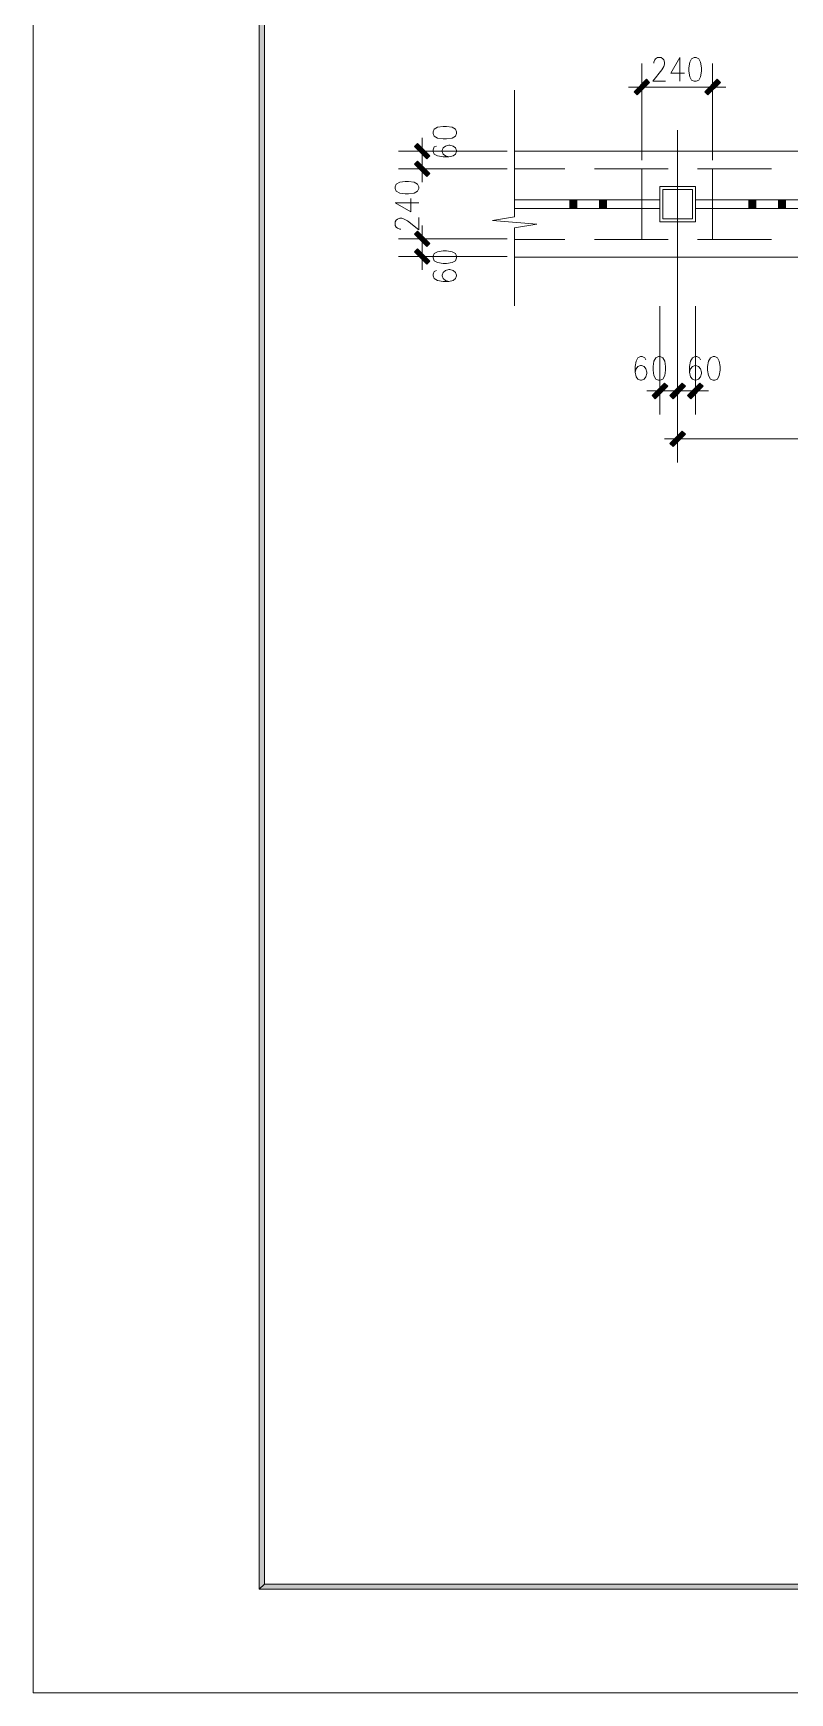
# Model space of a CAD drawing. Header units: millimetres. Extents: x 0 to 414, y 0 to 292.
# Drawn here: x 0 to 70.2, y 0 to 154.1 of the extents above; entities that cross this region are included whole.
import ezdxf

# ---------------------------------------------------------------- set-up
doc = ezdxf.new("R2010")
doc.units = ezdxf.units.MM

msp = doc.modelspace()

# ---------------------------------------------------------------- hatches: boundary and pattern name
h = msp.add_hatch(color=0)
h.dxf.hatch_style = 2
h.paths.add_polyline_path([(20.976167, 282.857222), (21.448889, 282.380972), (21.448889, 10.085917), (20.976167, 9.609667)])
h = msp.add_hatch(color=0)
h.dxf.hatch_style = 2
h.paths.add_polyline_path([(56.888944, 149.792972), (57.18175, 149.503694), (56.031694, 148.353639), (55.742417, 148.642917)])
h = msp.add_hatch(color=0)
h.dxf.hatch_style = 2
h.paths.add_polyline_path([(62.596889, 148.353639), (62.307611, 148.642917), (63.454139, 149.792972), (63.746944, 149.503694)])
h = msp.add_hatch(color=0)
h.dxf.hatch_style = 2
h.paths.add_polyline_path([(36.808833, 142.691556), (36.519556, 142.39875), (35.3695, 143.548806), (35.658778, 143.838083)])
h = msp.add_hatch(color=0)
h.dxf.hatch_style = 2
h.paths.add_polyline_path([(35.3695, 141.908389), (35.658778, 142.197667), (36.808833, 141.047611), (36.519556, 140.758333)])
h = msp.add_hatch(color=0)
h.dxf.hatch_style = 2
h.paths.add_polyline_path([(36.808833, 141.047611), (36.519556, 140.758333), (35.3695, 141.908389), (35.658778, 142.197667)])
h = msp.add_hatch(color=0)
h.dxf.hatch_style = 2
h.paths.add_polyline_path([(50.440167, 138.606389), (50.440167, 137.784417), (49.784, 137.784417), (49.784, 138.606389)])
h = msp.add_hatch(color=0)
h.dxf.hatch_style = 2
h.paths.add_polyline_path([(53.177722, 138.606389), (53.177722, 137.784417), (52.521556, 137.784417), (52.521556, 138.606389)])
h = msp.add_hatch(color=0)
h.dxf.hatch_style = 2
h.paths.add_polyline_path([(66.396306, 138.606389), (66.396306, 137.784417), (67.052472, 137.784417), (67.052472, 138.606389)])
h = msp.add_hatch(color=0)
h.dxf.hatch_style = 2
h.paths.add_polyline_path([(69.130333, 138.606389), (69.130333, 137.784417), (69.7865, 137.784417), (69.7865, 138.606389)])
h = msp.add_hatch(color=0)
h.dxf.hatch_style = 2
h.paths.add_polyline_path([(35.3695, 135.41375), (35.658778, 135.706556), (36.808833, 134.5565), (36.519556, 134.267222)])
h = msp.add_hatch(color=0)
h.dxf.hatch_style = 2
h.paths.add_polyline_path([(36.808833, 134.5565), (36.519556, 134.267222), (35.3695, 135.41375), (35.658778, 135.706556)])
h = msp.add_hatch(color=0)
h.dxf.hatch_style = 2
h.paths.add_polyline_path([(35.3695, 133.773333), (35.658778, 134.062611), (36.808833, 132.916083), (36.519556, 132.626806)])
h = msp.add_hatch(color=0)
h.dxf.hatch_style = 2
h.paths.add_polyline_path([(58.575222, 121.581333), (58.8645, 121.292056), (57.714444, 120.142), (57.425167, 120.431278)])
h = msp.add_hatch(color=0)
h.dxf.hatch_style = 2
h.paths.add_polyline_path([(59.358389, 120.142), (59.065583, 120.431278), (60.215639, 121.581333), (60.504917, 121.292056)])
h = msp.add_hatch(color=0)
h.dxf.hatch_style = 2
h.paths.add_polyline_path([(60.215639, 121.581333), (60.504917, 121.292056), (59.358389, 120.142), (59.065583, 120.431278)])
h = msp.add_hatch(color=0)
h.dxf.hatch_style = 2
h.paths.add_polyline_path([(60.998806, 120.142), (60.709528, 120.431278), (61.856056, 121.581333), (62.145333, 121.292056)])
h = msp.add_hatch(color=0)
h.dxf.hatch_style = 2
h.paths.add_polyline_path([(60.215639, 117.132806), (60.504917, 116.843528), (59.358389, 115.693472), (59.065583, 115.986278)])
h = msp.add_hatch(color=0)
h.dxf.hatch_style = 2
h.paths.add_polyline_path([(20.976167, 9.609667), (21.448889, 10.085917), (403.997583, 10.085917), (404.473833, 9.609667)])

# ---------------------------------------------------------------- linework, layer by layer
at = {"color": 0, "lineweight": 0}
for points in [[(0, 0), (0, 292.466889), (414.0835, 292.466889), (414.0835, 0)], [(20.976167, 282.857222), (21.448889, 282.380972), (21.448889, 10.085917), (20.976167, 9.609667)], [(61.326889, 151.807333), (61.076417, 151.705028), (60.910611, 151.391056), (60.825944, 150.868944), (60.825944, 150.5585), (60.910611, 150.036389), (61.076417, 149.725944), (61.326889, 149.620111), (61.492694, 149.620111), (61.743167, 149.725944), (61.9125, 150.036389), (61.993639, 150.5585), (61.993639, 150.868944), (61.9125, 151.391056), (61.743167, 151.705028), (61.492694, 151.807333)], [(56.888944, 149.792972), (57.18175, 149.503694), (56.031694, 148.353639), (55.742417, 148.642917)], [(62.596889, 148.353639), (62.307611, 148.642917), (63.454139, 149.792972), (63.746944, 149.503694)], [(37.091056, 144.758833), (37.196889, 144.508361), (37.507333, 144.342556), (38.029444, 144.257889), (38.343417, 144.257889), (38.862, 144.342556), (39.175972, 144.508361), (39.281806, 144.758833), (39.281806, 144.928167), (39.175972, 145.175111), (38.862, 145.344444), (38.343417, 145.425583), (38.029444, 145.425583), (37.507333, 145.344444), (37.196889, 145.175111), (37.091056, 144.928167)], [(36.808833, 142.691556), (36.519556, 142.39875), (35.3695, 143.548806), (35.658778, 143.838083)], [(35.3695, 141.908389), (35.658778, 142.197667), (36.808833, 141.047611), (36.519556, 140.758333)], [(36.808833, 141.047611), (36.519556, 140.758333), (35.3695, 141.908389), (35.658778, 142.197667)], [(33.580917, 139.647083), (33.68675, 139.396611), (33.997194, 139.227278), (34.519306, 139.146139), (34.82975, 139.146139), (35.351861, 139.227278), (35.665833, 139.396611), (35.768139, 139.647083), (35.768139, 139.812889), (35.665833, 140.063361), (35.351861, 140.229167), (34.82975, 140.313833), (34.519306, 140.313833), (33.997194, 140.229167), (33.68675, 140.063361), (33.580917, 139.812889)], [(58.144833, 136.553222), (58.144833, 139.837583), (61.429194, 139.837583), (61.429194, 136.553222)], [(58.42, 136.828389), (58.42, 139.562417), (61.154028, 139.562417), (61.154028, 136.828389)], [(50.440167, 138.606389), (50.440167, 137.784417), (49.784, 137.784417), (49.784, 138.606389)], [(53.177722, 138.606389), (53.177722, 137.784417), (52.521556, 137.784417), (52.521556, 138.606389)], [(66.396306, 138.606389), (66.396306, 137.784417), (67.052472, 137.784417), (67.052472, 138.606389)], [(69.130333, 138.606389), (69.130333, 137.784417), (69.7865, 137.784417), (69.7865, 138.606389)], [(35.3695, 135.41375), (35.658778, 135.706556), (36.808833, 134.5565), (36.519556, 134.267222)], [(36.808833, 134.5565), (36.519556, 134.267222), (35.3695, 135.41375), (35.658778, 135.706556)], [(35.3695, 133.773333), (35.658778, 134.062611), (36.808833, 132.916083), (36.519556, 132.626806)], [(37.091056, 133.205361), (37.196889, 132.954889), (37.507333, 132.789083), (38.029444, 132.704417), (38.343417, 132.704417), (38.862, 132.789083), (39.175972, 132.954889), (39.281806, 133.205361), (39.281806, 133.371167), (39.175972, 133.621639), (38.862, 133.787444), (38.343417, 133.872111), (38.029444, 133.872111), (37.507333, 133.787444), (37.196889, 133.621639), (37.091056, 133.371167)], [(58.003722, 124.054306), (57.756778, 123.948472), (57.587444, 123.638028), (57.506306, 123.115917), (57.506306, 122.801944), (57.587444, 122.283361), (57.756778, 121.969389), (58.003722, 121.867083), (58.173056, 121.867083), (58.423528, 121.969389), (58.589333, 122.283361), (58.670472, 122.801944), (58.670472, 123.115917), (58.589333, 123.638028), (58.423528, 123.948472), (58.173056, 124.054306)], [(63.069611, 124.054306), (62.819139, 123.948472), (62.649806, 123.638028), (62.568667, 123.115917), (62.568667, 122.801944), (62.649806, 122.283361), (62.819139, 121.969389), (63.069611, 121.867083), (63.235417, 121.867083), (63.485889, 121.969389), (63.651694, 122.283361), (63.736361, 122.801944), (63.736361, 123.115917), (63.651694, 123.638028), (63.485889, 123.948472), (63.235417, 124.054306)], [(58.575222, 121.581333), (58.8645, 121.292056), (57.714444, 120.142), (57.425167, 120.431278)], [(59.358389, 120.142), (59.065583, 120.431278), (60.215639, 121.581333), (60.504917, 121.292056)], [(60.215639, 121.581333), (60.504917, 121.292056), (59.358389, 120.142), (59.065583, 120.431278)], [(60.998806, 120.142), (60.709528, 120.431278), (61.856056, 121.581333), (62.145333, 121.292056)], [(60.215639, 117.132806), (60.504917, 116.843528), (59.358389, 115.693472), (59.065583, 115.986278)], [(20.976167, 9.609667), (21.448889, 10.085917), (403.997583, 10.085917), (404.473833, 9.609667)]]:
    msp.add_lwpolyline(points, close=True, dxfattribs=at)
for points in [[(56.462083, 142.299972), (56.462083, 151.260528)], [(57.576861, 151.28875), (57.576861, 151.391056), (57.658, 151.599194), (57.742667, 151.705028), (57.908472, 151.807333), (58.243611, 151.807333), (58.409417, 151.705028), (58.494083, 151.599194), (58.575222, 151.391056), (58.575222, 151.182917), (58.494083, 150.974778), (58.32475, 150.660806), (57.492194, 149.620111), (58.659889, 149.620111)], [(59.993389, 151.807333), (59.160833, 150.350361), (60.409667, 150.350361)], [(59.993389, 151.807333), (59.993389, 149.620111)], [(63.027278, 142.299972), (63.027278, 151.260528)], [(44.658139, 148.769917), (44.658139, 137.036528), (42.6085, 136.694333), (46.711306, 136.352139), (44.658139, 136.009944), (44.658139, 128.767417)], [(57.693278, 149.073306), (55.230889, 149.073306)], [(56.469139, 149.073306), (63.016694, 149.073306)], [(61.796083, 149.073306), (64.258472, 149.073306)], [(59.78525, 129.959806), (59.78525, 145.076333)], [(36.089167, 141.887222), (36.089167, 144.349611)], [(37.405028, 143.591139), (37.196889, 143.51), (37.091056, 143.259528), (37.091056, 143.093722), (37.196889, 142.84325), (37.507333, 142.673917), (38.029444, 142.592778), (38.551556, 142.592778), (38.967833, 142.673917), (39.175972, 142.84325), (39.281806, 143.093722), (39.281806, 143.174861), (39.175972, 143.425333), (38.967833, 143.591139), (38.653861, 143.675806), (38.551556, 143.675806), (38.237583, 143.591139), (38.029444, 143.425333), (37.927139, 143.174861), (37.927139, 143.093722), (38.029444, 142.84325), (38.237583, 142.673917), (38.551556, 142.592778)], [(43.959639, 143.118417), (33.901944, 143.118417)], [(36.089167, 143.111361), (36.089167, 141.485056)], [(36.089167, 142.709194), (36.089167, 140.246806)], [(36.089167, 140.246806), (36.089167, 142.709194)], [(44.658139, 143.118417), (171.629917, 143.118417)], [(43.959639, 141.478), (33.901944, 141.478)], [(43.959639, 141.478), (33.901944, 141.478)], [(36.089167, 141.470944), (36.089167, 140.860639)], [(44.658139, 141.478), (49.332444, 141.478)], [(52.066472, 141.478), (58.906833, 141.478)], [(56.462083, 134.912806), (56.462083, 141.478)], [(61.640861, 141.478), (68.481222, 141.478)], [(63.027278, 134.912806), (63.027278, 141.478)], [(33.580917, 138.310056), (35.041417, 137.4775), (35.041417, 138.729861)], [(33.580917, 138.310056), (35.768139, 138.310056)], [(58.144833, 138.606389), (44.658139, 138.606389)], [(58.144833, 137.784417), (44.658139, 137.784417)], [(61.429194, 138.606389), (149.006278, 138.606389)], [(61.429194, 137.784417), (149.006278, 137.784417)], [(34.103028, 135.893528), (33.997194, 135.893528), (33.789056, 135.978194), (33.68675, 136.059333), (33.580917, 136.228667), (33.580917, 136.560278), (33.68675, 136.726083), (33.789056, 136.81075), (33.997194, 136.895417), (34.205333, 136.895417), (34.413472, 136.81075), (34.727444, 136.644944), (35.768139, 135.812389), (35.768139, 136.976556)], [(36.089167, 136.218083), (36.089167, 133.755694)], [(36.089167, 133.755694), (36.089167, 136.218083)], [(43.959639, 134.986889), (33.901944, 134.986889)], [(43.959639, 134.986889), (33.901944, 134.986889)], [(36.089167, 134.993944), (36.089167, 135.262056)], [(36.089167, 133.353528), (36.089167, 134.976306)], [(36.089167, 134.574139), (36.089167, 132.115278)], [(44.658139, 134.912806), (49.332444, 134.912806)], [(52.066472, 134.912806), (58.906833, 134.912806)], [(61.640861, 134.912806), (68.481222, 134.912806)], [(43.959639, 133.346472), (33.901944, 133.346472)], [(44.658139, 133.272389), (171.629917, 133.272389)], [(37.405028, 132.037667), (37.196889, 131.953), (37.091056, 131.706056), (37.091056, 131.536722), (37.196889, 131.28625), (37.507333, 131.120444), (38.029444, 131.035778), (38.551556, 131.035778), (38.967833, 131.120444), (39.175972, 131.28625), (39.281806, 131.536722), (39.281806, 131.621389), (39.175972, 131.871861), (38.967833, 132.037667), (38.653861, 132.122333), (38.551556, 132.122333), (38.237583, 132.037667), (38.029444, 131.871861), (37.927139, 131.621389), (37.927139, 131.536722), (38.029444, 131.28625), (38.237583, 131.120444), (38.551556, 131.035778)], [(59.78525, 132.422194), (59.78525, 114.225917)], [(58.144833, 128.735667), (58.144833, 118.674444)], [(59.78525, 128.735667), (59.78525, 118.674444)], [(59.78525, 128.735667), (59.78525, 118.674444)], [(61.429194, 128.735667), (61.429194, 118.674444)], [(56.839556, 123.740333), (56.754889, 123.948472), (56.504417, 124.054306), (56.338611, 124.054306), (56.088139, 123.948472), (55.922333, 123.638028), (55.837667, 123.115917), (55.837667, 122.593806), (55.922333, 122.177528), (56.088139, 121.969389), (56.338611, 121.867083), (56.41975, 121.867083), (56.670222, 121.969389), (56.839556, 122.177528), (56.920694, 122.4915), (56.920694, 122.593806), (56.839556, 122.907778), (56.670222, 123.115917), (56.41975, 123.22175), (56.338611, 123.22175), (56.088139, 123.115917), (55.922333, 122.907778), (55.837667, 122.593806)], [(61.901917, 123.740333), (61.81725, 123.948472), (61.566778, 124.054306), (61.400972, 124.054306), (61.1505, 123.948472), (60.984694, 123.638028), (60.900028, 123.115917), (60.900028, 122.593806), (60.984694, 122.177528), (61.1505, 121.969389), (61.400972, 121.867083), (61.485639, 121.867083), (61.732583, 121.969389), (61.901917, 122.177528), (61.983056, 122.4915), (61.983056, 122.593806), (61.901917, 122.907778), (61.732583, 123.115917), (61.485639, 123.22175), (61.400972, 123.22175), (61.1505, 123.115917), (60.984694, 122.907778), (60.900028, 122.593806)], [(59.376028, 120.861667), (56.913639, 120.861667)], [(58.151889, 120.861667), (59.778194, 120.861667)], [(58.554056, 120.861667), (61.016444, 120.861667)], [(61.016444, 120.861667), (58.554056, 120.861667)], [(61.418611, 120.861667), (59.795833, 120.861667)], [(60.198, 120.861667), (62.656861, 120.861667)], [(61.016444, 116.413139), (58.554056, 116.413139)], [(150.530278, 116.413139), (59.795833, 116.413139)]]:
    msp.add_lwpolyline(points, dxfattribs=at)

doc.saveas('drawing.dxf')
